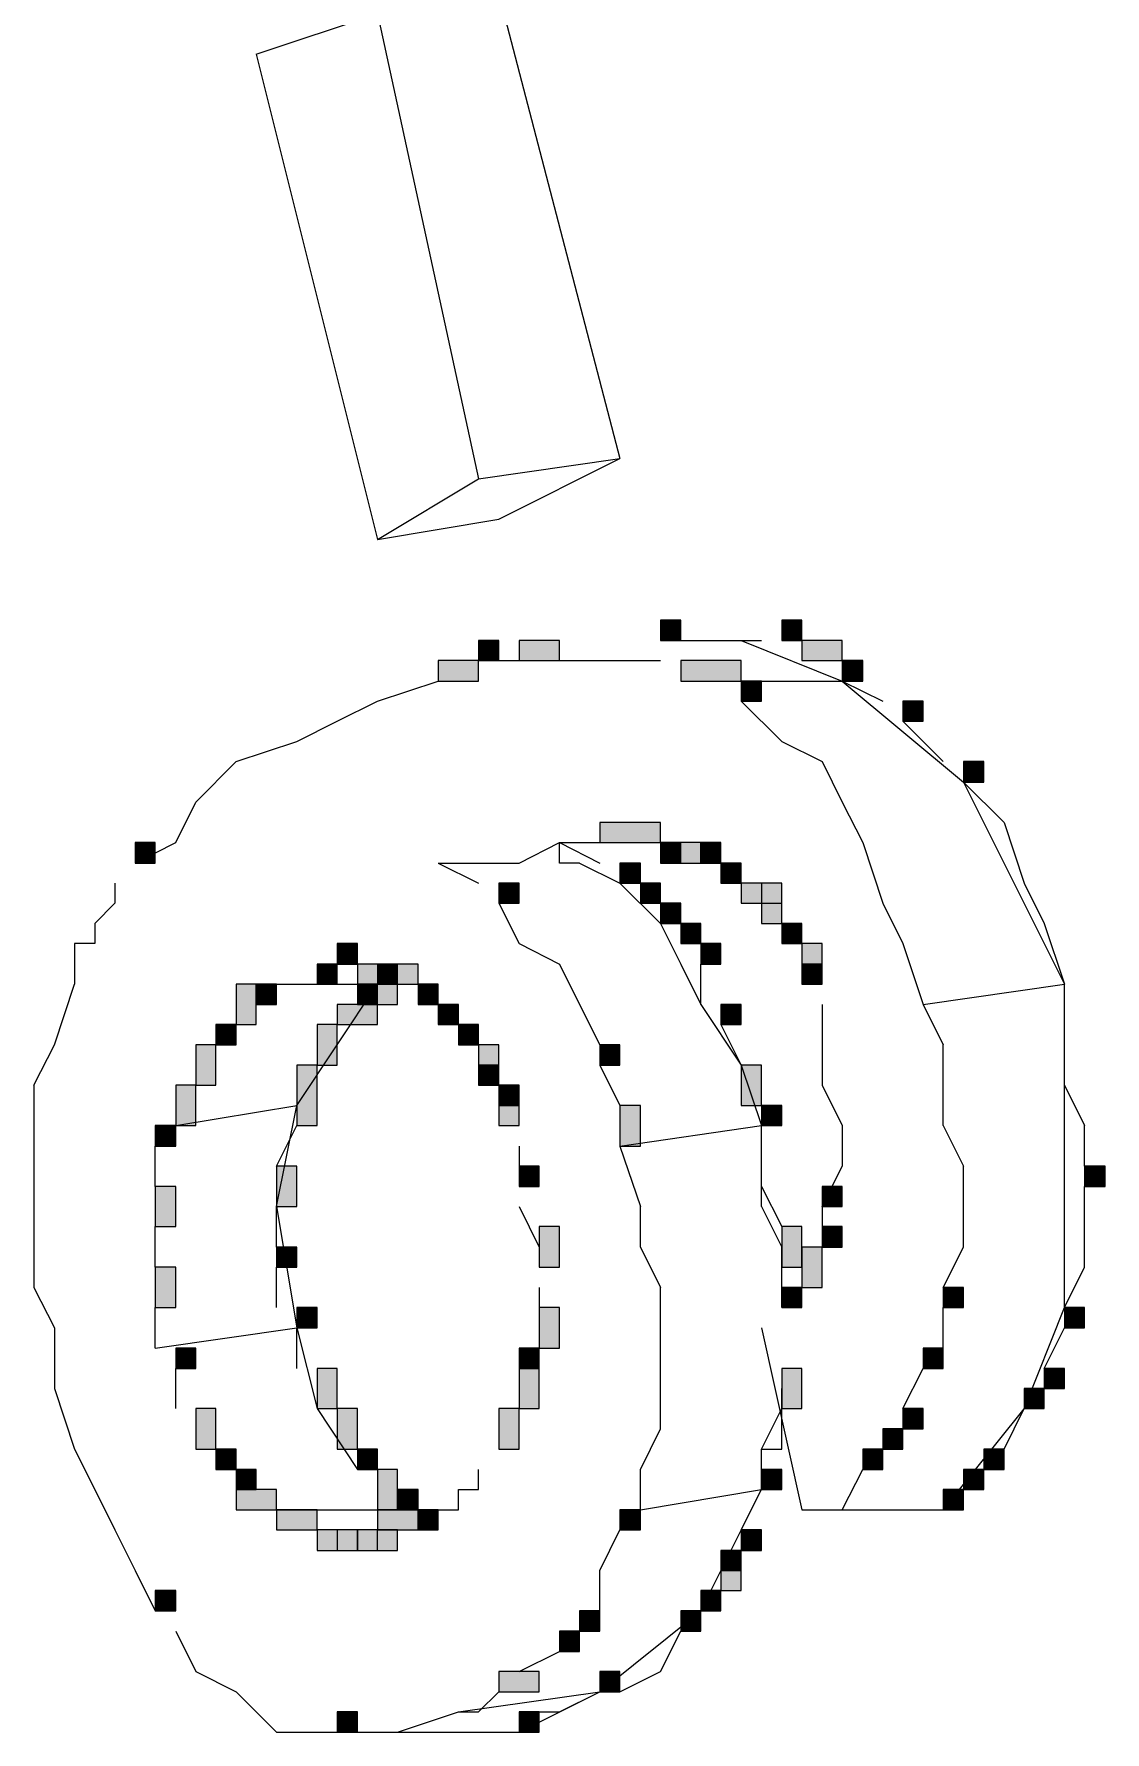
# Model space of a CAD drawing. Header units: inches. Extents: x 11 to 682, y 148 to 1119.
# Drawn here: x 605.52 to 608.7, y 363.48 to 368.52 of the extents above; entities that cross this region are included whole.
import ezdxf

# ---------------------------------------------------------------- set-up
doc = ezdxf.new("R2010")
doc.units = ezdxf.units.IN
doc.header["$MEASUREMENT"] = 0
doc.layers.add('图层 1', color=7, linetype='Continuous')

msp = doc.modelspace()

# ---------------------------------------------------------------- hatches: boundary and pattern name
at = {"layer": '图层 1', "true_color": 0xffffff}
h = msp.add_hatch(color=7, dxfattribs=at)
h.dxf.hatch_style = 2
h.paths.add_polyline_path([(607.3799, 366.7197), (607.4404, 366.7197), (607.4404, 366.7803), (607.3799, 366.7803)])
h = msp.add_hatch(color=7, dxfattribs=at)
h.dxf.hatch_style = 2
h.paths.add_polyline_path([(607.3799, 366.7197), (607.4404, 366.7197), (607.4404, 366.7803), (607.3799, 366.7803)])
h = msp.add_hatch(color=7, dxfattribs=at)
h.dxf.hatch_style = 2
h.paths.add_polyline_path([(607.3799, 366.7197), (607.4404, 366.7197), (607.4404, 366.7803), (607.3799, 366.7803)])
h = msp.add_hatch(color=7, dxfattribs=at)
h.dxf.hatch_style = 2
h.paths.add_polyline_path([(607.7402, 366.7197), (607.7998, 366.7197), (607.7998, 366.7803), (607.7402, 366.7803)])
h = msp.add_hatch(color=7, dxfattribs=at)
h.dxf.hatch_style = 2
h.paths.add_polyline_path([(606.8398, 366.6602), (606.9004, 366.6602), (606.9004, 366.7197), (606.8398, 366.7197)])
h = msp.add_hatch(color=7, dxfattribs=at)
h.dxf.hatch_style = 2
h.paths.add_polyline_path([(606.96, 366.6602), (607.0801, 366.6602), (607.0801, 366.7197), (606.96, 366.7197)])
h = msp.add_hatch(color=7, dxfattribs=at)
h.dxf.hatch_style = 2
h.paths.add_polyline_path([(607.7998, 366.6602), (607.9199, 366.6602), (607.9199, 366.7197), (607.7998, 366.7197)])
h = msp.add_hatch(color=7, dxfattribs=at)
h.dxf.hatch_style = 2
h.paths.add_polyline_path([(606.7197, 366.5996), (606.8398, 366.5996), (606.8398, 366.6602), (606.7197, 366.6602)])
h = msp.add_hatch(color=7, dxfattribs=at)
h.dxf.hatch_style = 2
h.paths.add_polyline_path([(607.4404, 366.5996), (607.6201, 366.5996), (607.6201, 366.6602), (607.4404, 366.6602)])
h = msp.add_hatch(color=7, dxfattribs=at)
h.dxf.hatch_style = 2
h.paths.add_polyline_path([(607.9199, 366.5996), (607.9805, 366.5996), (607.9805, 366.6602), (607.9199, 366.6602)])
h = msp.add_hatch(color=7, dxfattribs=at)
h.dxf.hatch_style = 2
h.paths.add_polyline_path([(607.6201, 366.54), (607.6797, 366.54), (607.6797, 366.5996), (607.6201, 366.5996)])
h = msp.add_hatch(color=7, dxfattribs=at)
h.dxf.hatch_style = 2
h.paths.add_polyline_path([(608.0996, 366.4805), (608.1602, 366.4805), (608.1602, 366.54), (608.0996, 366.54)])
h = msp.add_hatch(color=7, dxfattribs=at)
h.dxf.hatch_style = 2
h.paths.add_polyline_path([(608.2803, 366.2998), (608.3398, 366.2998), (608.3398, 366.3604), (608.2803, 366.3604)])
h = msp.add_hatch(color=7, dxfattribs=at)
h.dxf.hatch_style = 2
h.paths.add_polyline_path([(607.2002, 366.1201), (607.3799, 366.1201), (607.3799, 366.1797), (607.2002, 366.1797)])
h = msp.add_hatch(color=7, dxfattribs=at)
h.dxf.hatch_style = 2
h.paths.add_polyline_path([(605.8203, 366.0596), (605.8799, 366.0596), (605.8799, 366.1201), (605.8203, 366.1201)])
h = msp.add_hatch(color=7, dxfattribs=at)
h.dxf.hatch_style = 2
h.paths.add_polyline_path([(607.3799, 366.0596), (607.4404, 366.0596), (607.4404, 366.1201), (607.3799, 366.1201)])
h = msp.add_hatch(color=7, dxfattribs=at)
h.dxf.hatch_style = 2
h.paths.add_polyline_path([(607.3799, 366.0596), (607.5, 366.0596), (607.5, 366.1201), (607.3799, 366.1201)])
h = msp.add_hatch(color=7, dxfattribs=at)
h.dxf.hatch_style = 2
h.paths.add_polyline_path([(607.5, 366.0596), (607.5596, 366.0596), (607.5596, 366.1201), (607.5, 366.1201)])
h = msp.add_hatch(color=7, dxfattribs=at)
h.dxf.hatch_style = 2
h.paths.add_polyline_path([(607.2598, 366), (607.3203, 366), (607.3203, 366.0596), (607.2598, 366.0596)])
h = msp.add_hatch(color=7, dxfattribs=at)
h.dxf.hatch_style = 2
h.paths.add_polyline_path([(607.5596, 366), (607.6201, 366), (607.6201, 366.0596), (607.5596, 366.0596)])
h = msp.add_hatch(color=7, dxfattribs=at)
h.dxf.hatch_style = 2
h.paths.add_polyline_path([(606.9004, 365.9404), (606.96, 365.9404), (606.96, 366), (606.9004, 366)])
h = msp.add_hatch(color=7, dxfattribs=at)
h.dxf.hatch_style = 2
h.paths.add_polyline_path([(607.3203, 365.9404), (607.3799, 365.9404), (607.3799, 366), (607.3203, 366)])
h = msp.add_hatch(color=7, dxfattribs=at)
h.dxf.hatch_style = 2
h.paths.add_polyline_path([(607.3203, 365.9404), (607.3799, 365.9404), (607.3799, 366), (607.3203, 366)])
h = msp.add_hatch(color=7, dxfattribs=at)
h.dxf.hatch_style = 2
h.paths.add_polyline_path([(607.6201, 365.9404), (607.7402, 365.9404), (607.7402, 366), (607.6201, 366)])
h = msp.add_hatch(color=7, dxfattribs=at)
h.dxf.hatch_style = 2
h.paths.add_polyline_path([(607.6797, 365.8799), (607.7402, 365.8799), (607.7402, 366), (607.6797, 366)])
h = msp.add_hatch(color=7, dxfattribs=at)
h.dxf.hatch_style = 2
h.paths.add_polyline_path([(607.3799, 365.8799), (607.4404, 365.8799), (607.4404, 365.9404), (607.3799, 365.9404)])
h = msp.add_hatch(color=7, dxfattribs=at)
h.dxf.hatch_style = 2
h.paths.add_polyline_path([(607.4404, 365.8203), (607.5, 365.8203), (607.5, 365.8799), (607.4404, 365.8799)])
h = msp.add_hatch(color=7, dxfattribs=at)
h.dxf.hatch_style = 2
h.paths.add_polyline_path([(607.7402, 365.8203), (607.7998, 365.8203), (607.7998, 365.8799), (607.7402, 365.8799)])
h = msp.add_hatch(color=7, dxfattribs=at)
h.dxf.hatch_style = 2
h.paths.add_polyline_path([(607.7402, 365.8203), (607.7998, 365.8203), (607.7998, 365.8799), (607.7402, 365.8799)])
h = msp.add_hatch(color=7, dxfattribs=at)
h.dxf.hatch_style = 2
h.paths.add_polyline_path([(606.4199, 365.7598), (606.4805, 365.7598), (606.4805, 365.8203), (606.4199, 365.8203)])
h = msp.add_hatch(color=7, dxfattribs=at)
h.dxf.hatch_style = 2
h.paths.add_polyline_path([(607.5, 365.7598), (607.5596, 365.7598), (607.5596, 365.8203), (607.5, 365.8203)])
h = msp.add_hatch(color=7, dxfattribs=at)
h.dxf.hatch_style = 2
h.paths.add_polyline_path([(607.7998, 365.7002), (607.8604, 365.7002), (607.8604, 365.8203), (607.7998, 365.8203)])
h = msp.add_hatch(color=7, dxfattribs=at)
h.dxf.hatch_style = 2
h.paths.add_polyline_path([(606.3604, 365.7002), (606.4199, 365.7002), (606.4199, 365.7598), (606.3604, 365.7598)])
h = msp.add_hatch(color=7, dxfattribs=at)
h.dxf.hatch_style = 2
h.paths.add_polyline_path([(606.4805, 365.7002), (606.6602, 365.7002), (606.6602, 365.7598), (606.4805, 365.7598)])
h = msp.add_hatch(color=7, dxfattribs=at)
h.dxf.hatch_style = 2
h.paths.add_polyline_path([(606.54, 365.7002), (606.5996, 365.7002), (606.5996, 365.7598), (606.54, 365.7598)])
h = msp.add_hatch(color=7, dxfattribs=at)
h.dxf.hatch_style = 2
h.paths.add_polyline_path([(607.7998, 365.7002), (607.8604, 365.7002), (607.8604, 365.7598), (607.7998, 365.7598)])
h = msp.add_hatch(color=7, dxfattribs=at)
h.dxf.hatch_style = 2
h.paths.add_polyline_path([(606.1201, 365.5801), (606.1797, 365.5801), (606.1797, 365.7002), (606.1201, 365.7002)])
h = msp.add_hatch(color=7, dxfattribs=at)
h.dxf.hatch_style = 2
h.paths.add_polyline_path([(606.1797, 365.6396), (606.2402, 365.6396), (606.2402, 365.7002), (606.1797, 365.7002)])
h = msp.add_hatch(color=7, dxfattribs=at)
h.dxf.hatch_style = 2
h.paths.add_polyline_path([(606.4805, 365.6396), (606.54, 365.6396), (606.54, 365.7002), (606.4805, 365.7002)])
h = msp.add_hatch(color=7, dxfattribs=at)
h.dxf.hatch_style = 2
h.paths.add_polyline_path([(606.4805, 365.6396), (606.5996, 365.6396), (606.5996, 365.7002), (606.4805, 365.7002)])
h = msp.add_hatch(color=7, dxfattribs=at)
h.dxf.hatch_style = 2
h.paths.add_polyline_path([(606.6602, 365.6396), (606.7197, 365.6396), (606.7197, 365.7002), (606.6602, 365.7002)])
h = msp.add_hatch(color=7, dxfattribs=at)
h.dxf.hatch_style = 2
h.paths.add_polyline_path([(606.6602, 365.6396), (606.7197, 365.6396), (606.7197, 365.7002), (606.6602, 365.7002)])
h = msp.add_hatch(color=7, dxfattribs=at)
h.dxf.hatch_style = 2
h.paths.add_polyline_path([(606.4199, 365.5801), (606.54, 365.5801), (606.54, 365.6396), (606.4199, 365.6396)])
h = msp.add_hatch(color=7, dxfattribs=at)
h.dxf.hatch_style = 2
h.paths.add_polyline_path([(606.7197, 365.5801), (606.7803, 365.5801), (606.7803, 365.6396), (606.7197, 365.6396)])
h = msp.add_hatch(color=7, dxfattribs=at)
h.dxf.hatch_style = 2
h.paths.add_polyline_path([(607.5596, 365.5801), (607.6201, 365.5801), (607.6201, 365.6396), (607.5596, 365.6396)])
h = msp.add_hatch(color=7, dxfattribs=at)
h.dxf.hatch_style = 2
h.paths.add_polyline_path([(607.5596, 365.5801), (607.6201, 365.5801), (607.6201, 365.6396), (607.5596, 365.6396)])
h = msp.add_hatch(color=7, dxfattribs=at)
h.dxf.hatch_style = 2
h.paths.add_polyline_path([(606.0596, 365.5195), (606.1201, 365.5195), (606.1201, 365.5801), (606.0596, 365.5801)])
h = msp.add_hatch(color=7, dxfattribs=at)
h.dxf.hatch_style = 2
h.paths.add_polyline_path([(606.3604, 365.46), (606.4199, 365.46), (606.4199, 365.5801), (606.3604, 365.5801)])
h = msp.add_hatch(color=7, dxfattribs=at)
h.dxf.hatch_style = 2
h.paths.add_polyline_path([(606.7803, 365.5195), (606.8398, 365.5195), (606.8398, 365.5801), (606.7803, 365.5801)])
h = msp.add_hatch(color=7, dxfattribs=at)
h.dxf.hatch_style = 2
h.paths.add_polyline_path([(606.7803, 365.5195), (606.8398, 365.5195), (606.8398, 365.5801), (606.7803, 365.5801)])
h = msp.add_hatch(color=7, dxfattribs=at)
h.dxf.hatch_style = 2
h.paths.add_polyline_path([(606.7803, 365.5195), (606.8398, 365.5195), (606.8398, 365.5801), (606.7803, 365.5801)])
h = msp.add_hatch(color=7, dxfattribs=at)
h.dxf.hatch_style = 2
h.paths.add_polyline_path([(606, 365.4004), (606.0596, 365.4004), (606.0596, 365.5195), (606, 365.5195)])
h = msp.add_hatch(color=7, dxfattribs=at)
h.dxf.hatch_style = 2
h.paths.add_polyline_path([(606.8398, 365.4004), (606.9004, 365.4004), (606.9004, 365.5195), (606.8398, 365.5195)])
h = msp.add_hatch(color=7, dxfattribs=at)
h.dxf.hatch_style = 2
h.paths.add_polyline_path([(607.2002, 365.46), (607.2598, 365.46), (607.2598, 365.5195), (607.2002, 365.5195)])
h = msp.add_hatch(color=7, dxfattribs=at)
h.dxf.hatch_style = 2
h.paths.add_polyline_path([(606.2998, 365.2803), (606.3604, 365.2803), (606.3604, 365.46), (606.2998, 365.46)])
h = msp.add_hatch(color=7, dxfattribs=at)
h.dxf.hatch_style = 2
h.paths.add_polyline_path([(606.8398, 365.4004), (606.9004, 365.4004), (606.9004, 365.46), (606.8398, 365.46)])
h = msp.add_hatch(color=7, dxfattribs=at)
h.dxf.hatch_style = 2
h.paths.add_polyline_path([(607.6201, 365.3398), (607.6797, 365.3398), (607.6797, 365.46), (607.6201, 365.46)])
h = msp.add_hatch(color=7, dxfattribs=at)
h.dxf.hatch_style = 2
h.paths.add_polyline_path([(605.9404, 365.2803), (606, 365.2803), (606, 365.4004), (605.9404, 365.4004)])
h = msp.add_hatch(color=7, dxfattribs=at)
h.dxf.hatch_style = 2
h.paths.add_polyline_path([(606.9004, 365.3398), (606.96, 365.3398), (606.96, 365.4004), (606.9004, 365.4004)])
h = msp.add_hatch(color=7, dxfattribs=at)
h.dxf.hatch_style = 2
h.paths.add_polyline_path([(606.9004, 365.2803), (606.96, 365.2803), (606.96, 365.4004), (606.9004, 365.4004)])
h = msp.add_hatch(color=7, dxfattribs=at)
h.dxf.hatch_style = 2
h.paths.add_polyline_path([(607.2598, 365.2197), (607.3203, 365.2197), (607.3203, 365.3398), (607.2598, 365.3398)])
h = msp.add_hatch(color=7, dxfattribs=at)
h.dxf.hatch_style = 2
h.paths.add_polyline_path([(607.6797, 365.2803), (607.7402, 365.2803), (607.7402, 365.3398), (607.6797, 365.3398)])
h = msp.add_hatch(color=7, dxfattribs=at)
h.dxf.hatch_style = 2
h.paths.add_polyline_path([(605.8799, 365.2197), (605.9404, 365.2197), (605.9404, 365.2803), (605.8799, 365.2803)])
h = msp.add_hatch(color=7, dxfattribs=at)
h.dxf.hatch_style = 2
h.paths.add_polyline_path([(606.2402, 365.04), (606.2998, 365.04), (606.2998, 365.1602), (606.2402, 365.1602)])
h = msp.add_hatch(color=7, dxfattribs=at)
h.dxf.hatch_style = 2
h.paths.add_polyline_path([(606.96, 365.0996), (607.0195, 365.0996), (607.0195, 365.1602), (606.96, 365.1602)])
h = msp.add_hatch(color=7, dxfattribs=at)
h.dxf.hatch_style = 2
h.paths.add_polyline_path([(608.6396, 365.0996), (608.7002, 365.0996), (608.7002, 365.1602), (608.6396, 365.1602)])
h = msp.add_hatch(color=7, dxfattribs=at)
h.dxf.hatch_style = 2
h.paths.add_polyline_path([(605.8799, 364.9805), (605.9404, 364.9805), (605.9404, 365.0996), (605.8799, 365.0996)])
h = msp.add_hatch(color=7, dxfattribs=at)
h.dxf.hatch_style = 2
h.paths.add_polyline_path([(607.8604, 365.04), (607.9199, 365.04), (607.9199, 365.0996), (607.8604, 365.0996)])
h = msp.add_hatch(color=7, dxfattribs=at)
h.dxf.hatch_style = 2
h.paths.add_polyline_path([(607.8604, 365.04), (607.9199, 365.04), (607.9199, 365.0996), (607.8604, 365.0996)])
h = msp.add_hatch(color=7, dxfattribs=at)
h.dxf.hatch_style = 2
h.paths.add_polyline_path([(607.0195, 364.8604), (607.0801, 364.8604), (607.0801, 364.9805), (607.0195, 364.9805)])
h = msp.add_hatch(color=7, dxfattribs=at)
h.dxf.hatch_style = 2
h.paths.add_polyline_path([(607.7402, 364.8604), (607.7998, 364.8604), (607.7998, 364.9805), (607.7402, 364.9805)])
h = msp.add_hatch(color=7, dxfattribs=at)
h.dxf.hatch_style = 2
h.paths.add_polyline_path([(607.8604, 364.9199), (607.9199, 364.9199), (607.9199, 364.9805), (607.8604, 364.9805)])
h = msp.add_hatch(color=7, dxfattribs=at)
h.dxf.hatch_style = 2
h.paths.add_polyline_path([(606.2402, 364.8604), (606.2998, 364.8604), (606.2998, 364.9199), (606.2402, 364.9199)])
h = msp.add_hatch(color=7, dxfattribs=at)
h.dxf.hatch_style = 2
h.paths.add_polyline_path([(607.7998, 364.7998), (607.8604, 364.7998), (607.8604, 364.9199), (607.7998, 364.9199)])
h = msp.add_hatch(color=7, dxfattribs=at)
h.dxf.hatch_style = 2
h.paths.add_polyline_path([(605.8799, 364.7402), (605.9404, 364.7402), (605.9404, 364.8604), (605.8799, 364.8604)])
h = msp.add_hatch(color=7, dxfattribs=at)
h.dxf.hatch_style = 2
h.paths.add_polyline_path([(607.7402, 364.7402), (607.7998, 364.7402), (607.7998, 364.7998), (607.7402, 364.7998)])
h = msp.add_hatch(color=7, dxfattribs=at)
h.dxf.hatch_style = 2
h.paths.add_polyline_path([(607.7402, 364.7402), (607.7998, 364.7402), (607.7998, 364.7998), (607.7402, 364.7998)])
h = msp.add_hatch(color=7, dxfattribs=at)
h.dxf.hatch_style = 2
h.paths.add_polyline_path([(608.2197, 364.7402), (608.2803, 364.7402), (608.2803, 364.7998), (608.2197, 364.7998)])
h = msp.add_hatch(color=7, dxfattribs=at)
h.dxf.hatch_style = 2
h.paths.add_polyline_path([(606.2998, 364.6797), (606.3604, 364.6797), (606.3604, 364.7402), (606.2998, 364.7402)])
h = msp.add_hatch(color=7, dxfattribs=at)
h.dxf.hatch_style = 2
h.paths.add_polyline_path([(607.0195, 364.6201), (607.0801, 364.6201), (607.0801, 364.7402), (607.0195, 364.7402)])
h = msp.add_hatch(color=7, dxfattribs=at)
h.dxf.hatch_style = 2
h.paths.add_polyline_path([(608.5801, 364.6797), (608.6396, 364.6797), (608.6396, 364.7402), (608.5801, 364.7402)])
h = msp.add_hatch(color=7, dxfattribs=at)
h.dxf.hatch_style = 2
h.paths.add_polyline_path([(605.9404, 364.5596), (606, 364.5596), (606, 364.6201), (605.9404, 364.6201)])
h = msp.add_hatch(color=7, dxfattribs=at)
h.dxf.hatch_style = 2
h.paths.add_polyline_path([(606.96, 364.5596), (607.0195, 364.5596), (607.0195, 364.6201), (606.96, 364.6201)])
h = msp.add_hatch(color=7, dxfattribs=at)
h.dxf.hatch_style = 2
h.paths.add_polyline_path([(608.1602, 364.5596), (608.2197, 364.5596), (608.2197, 364.6201), (608.1602, 364.6201)])
h = msp.add_hatch(color=7, dxfattribs=at)
h.dxf.hatch_style = 2
h.paths.add_polyline_path([(606.3604, 364.4404), (606.4199, 364.4404), (606.4199, 364.5596), (606.3604, 364.5596)])
h = msp.add_hatch(color=7, dxfattribs=at)
h.dxf.hatch_style = 2
h.paths.add_polyline_path([(606.96, 364.4404), (607.0195, 364.4404), (607.0195, 364.5596), (606.96, 364.5596)])
h = msp.add_hatch(color=7, dxfattribs=at)
h.dxf.hatch_style = 2
h.paths.add_polyline_path([(607.7402, 364.4404), (607.7998, 364.4404), (607.7998, 364.5596), (607.7402, 364.5596)])
h = msp.add_hatch(color=7, dxfattribs=at)
h.dxf.hatch_style = 2
h.paths.add_polyline_path([(608.5195, 364.5), (608.5801, 364.5), (608.5801, 364.5596), (608.5195, 364.5596)])
h = msp.add_hatch(color=7, dxfattribs=at)
h.dxf.hatch_style = 2
h.paths.add_polyline_path([(608.46, 364.4404), (608.5195, 364.4404), (608.5195, 364.5), (608.46, 364.5)])
h = msp.add_hatch(color=7, dxfattribs=at)
h.dxf.hatch_style = 2
h.paths.add_polyline_path([(606, 364.3203), (606.0596, 364.3203), (606.0596, 364.4404), (606, 364.4404)])
h = msp.add_hatch(color=7, dxfattribs=at)
h.dxf.hatch_style = 2
h.paths.add_polyline_path([(606.4199, 364.3203), (606.4805, 364.3203), (606.4805, 364.4404), (606.4199, 364.4404)])
h = msp.add_hatch(color=7, dxfattribs=at)
h.dxf.hatch_style = 2
h.paths.add_polyline_path([(606.9004, 364.3203), (606.96, 364.3203), (606.96, 364.4404), (606.9004, 364.4404)])
h = msp.add_hatch(color=7, dxfattribs=at)
h.dxf.hatch_style = 2
h.paths.add_polyline_path([(608.0996, 364.3799), (608.1602, 364.3799), (608.1602, 364.4404), (608.0996, 364.4404)])
h = msp.add_hatch(color=7, dxfattribs=at)
h.dxf.hatch_style = 2
h.paths.add_polyline_path([(608.04, 364.3203), (608.0996, 364.3203), (608.0996, 364.3799), (608.04, 364.3799)])
h = msp.add_hatch(color=7, dxfattribs=at)
h.dxf.hatch_style = 2
h.paths.add_polyline_path([(606.0596, 364.2598), (606.1201, 364.2598), (606.1201, 364.3203), (606.0596, 364.3203)])
h = msp.add_hatch(color=7, dxfattribs=at)
h.dxf.hatch_style = 2
h.paths.add_polyline_path([(606.4805, 364.2598), (606.54, 364.2598), (606.54, 364.3203), (606.4805, 364.3203)])
h = msp.add_hatch(color=7, dxfattribs=at)
h.dxf.hatch_style = 2
h.paths.add_polyline_path([(607.9805, 364.2598), (608.04, 364.2598), (608.04, 364.3203), (607.9805, 364.3203)])
h = msp.add_hatch(color=7, dxfattribs=at)
h.dxf.hatch_style = 2
h.paths.add_polyline_path([(608.3398, 364.2598), (608.4004, 364.2598), (608.4004, 364.3203), (608.3398, 364.3203)])
h = msp.add_hatch(color=7, dxfattribs=at)
h.dxf.hatch_style = 2
h.paths.add_polyline_path([(606.1201, 364.2002), (606.1797, 364.2002), (606.1797, 364.2598), (606.1201, 364.2598)])
h = msp.add_hatch(color=7, dxfattribs=at)
h.dxf.hatch_style = 2
h.paths.add_polyline_path([(606.54, 364.1396), (606.5996, 364.1396), (606.5996, 364.2598), (606.54, 364.2598)])
h = msp.add_hatch(color=7, dxfattribs=at)
h.dxf.hatch_style = 2
h.paths.add_polyline_path([(606.54, 364.1396), (606.5996, 364.1396), (606.5996, 364.2598), (606.54, 364.2598)])
h = msp.add_hatch(color=7, dxfattribs=at)
h.dxf.hatch_style = 2
h.paths.add_polyline_path([(607.6797, 364.2002), (607.7402, 364.2002), (607.7402, 364.2598), (607.6797, 364.2598)])
h = msp.add_hatch(color=7, dxfattribs=at)
h.dxf.hatch_style = 2
h.paths.add_polyline_path([(608.2803, 364.2002), (608.3398, 364.2002), (608.3398, 364.2598), (608.2803, 364.2598)])
h = msp.add_hatch(color=7, dxfattribs=at)
h.dxf.hatch_style = 2
h.paths.add_polyline_path([(606.1201, 364.1396), (606.2402, 364.1396), (606.2402, 364.2002), (606.1201, 364.2002)])
h = msp.add_hatch(color=7, dxfattribs=at)
h.dxf.hatch_style = 2
h.paths.add_polyline_path([(606.5996, 364.1396), (606.6602, 364.1396), (606.6602, 364.2002), (606.5996, 364.2002)])
h = msp.add_hatch(color=7, dxfattribs=at)
h.dxf.hatch_style = 2
h.paths.add_polyline_path([(608.2197, 364.1396), (608.2803, 364.1396), (608.2803, 364.2002), (608.2197, 364.2002)])
h = msp.add_hatch(color=7, dxfattribs=at)
h.dxf.hatch_style = 2
h.paths.add_polyline_path([(606.2402, 364.0801), (606.3604, 364.0801), (606.3604, 364.1396), (606.2402, 364.1396)])
h = msp.add_hatch(color=7, dxfattribs=at)
h.dxf.hatch_style = 2
h.paths.add_polyline_path([(606.54, 364.0801), (606.6602, 364.0801), (606.6602, 364.1396), (606.54, 364.1396)])
h = msp.add_hatch(color=7, dxfattribs=at)
h.dxf.hatch_style = 2
h.paths.add_polyline_path([(606.6602, 364.0801), (606.7197, 364.0801), (606.7197, 364.1396), (606.6602, 364.1396)])
h = msp.add_hatch(color=7, dxfattribs=at)
h.dxf.hatch_style = 2
h.paths.add_polyline_path([(607.2598, 364.0801), (607.3203, 364.0801), (607.3203, 364.1396), (607.2598, 364.1396)])
h = msp.add_hatch(color=7, dxfattribs=at)
h.dxf.hatch_style = 2
h.paths.add_polyline_path([(606.3604, 364.0195), (606.4805, 364.0195), (606.4805, 364.0801), (606.3604, 364.0801)])
h = msp.add_hatch(color=7, dxfattribs=at)
h.dxf.hatch_style = 2
h.paths.add_polyline_path([(606.4199, 364.0195), (606.54, 364.0195), (606.54, 364.0801), (606.4199, 364.0801)])
h = msp.add_hatch(color=7, dxfattribs=at)
h.dxf.hatch_style = 2
h.paths.add_polyline_path([(606.4805, 364.0195), (606.5996, 364.0195), (606.5996, 364.0801), (606.4805, 364.0801)])
h = msp.add_hatch(color=7, dxfattribs=at)
h.dxf.hatch_style = 2
h.paths.add_polyline_path([(607.6201, 364.0195), (607.6797, 364.0195), (607.6797, 364.0801), (607.6201, 364.0801)])
h = msp.add_hatch(color=7, dxfattribs=at)
h.dxf.hatch_style = 2
h.paths.add_polyline_path([(607.5596, 363.9004), (607.6201, 363.9004), (607.6201, 364.0195), (607.5596, 364.0195)])
h = msp.add_hatch(color=7, dxfattribs=at)
h.dxf.hatch_style = 2
h.paths.add_polyline_path([(607.5596, 363.96), (607.6201, 363.96), (607.6201, 364.0195), (607.5596, 364.0195)])
h = msp.add_hatch(color=7, dxfattribs=at)
h.dxf.hatch_style = 2
h.paths.add_polyline_path([(605.8799, 363.8398), (605.9404, 363.8398), (605.9404, 363.9004), (605.8799, 363.9004)])
h = msp.add_hatch(color=7, dxfattribs=at)
h.dxf.hatch_style = 2
h.paths.add_polyline_path([(607.5, 363.8398), (607.5596, 363.8398), (607.5596, 363.9004), (607.5, 363.9004)])
h = msp.add_hatch(color=7, dxfattribs=at)
h.dxf.hatch_style = 2
h.paths.add_polyline_path([(607.1396, 363.7803), (607.2002, 363.7803), (607.2002, 363.8398), (607.1396, 363.8398)])
h = msp.add_hatch(color=7, dxfattribs=at)
h.dxf.hatch_style = 2
h.paths.add_polyline_path([(607.4404, 363.7803), (607.5, 363.7803), (607.5, 363.8398), (607.4404, 363.8398)])
h = msp.add_hatch(color=7, dxfattribs=at)
h.dxf.hatch_style = 2
h.paths.add_polyline_path([(607.0801, 363.7197), (607.1396, 363.7197), (607.1396, 363.7803), (607.0801, 363.7803)])
h = msp.add_hatch(color=7, dxfattribs=at)
h.dxf.hatch_style = 2
h.paths.add_polyline_path([(606.9004, 363.5996), (607.0195, 363.5996), (607.0195, 363.6602), (606.9004, 363.6602)])
h = msp.add_hatch(color=7, dxfattribs=at)
h.dxf.hatch_style = 2
h.paths.add_polyline_path([(607.2002, 363.5996), (607.2598, 363.5996), (607.2598, 363.6602), (607.2002, 363.6602)])
h = msp.add_hatch(color=7, dxfattribs=at)
h.dxf.hatch_style = 2
h.paths.add_polyline_path([(606.4199, 363.4805), (606.4805, 363.4805), (606.4805, 363.54), (606.4199, 363.54)])
h = msp.add_hatch(color=7, dxfattribs=at)
h.dxf.hatch_style = 2
h.paths.add_polyline_path([(606.4199, 363.4805), (606.4805, 363.4805), (606.4805, 363.54), (606.4199, 363.54)])
h = msp.add_hatch(color=7, dxfattribs=at)
h.dxf.hatch_style = 2
h.paths.add_polyline_path([(606.96, 363.4805), (607.0195, 363.4805), (607.0195, 363.54), (606.96, 363.54)])

# ---------------------------------------------------------------- linework, layer by layer
at = {"layer": '图层 1', "color": 7, "lineweight": 18, "true_color": 0xffffff}
for points in [[(606.9004, 368.6396), (607.2598, 367.2598)], [(606.9004, 368.6396), (607.2598, 367.2598)], [(606.1797, 368.46), (606.54, 368.5801)], [(606.54, 368.5801), (606.8398, 367.2002)], [(606.1797, 368.46), (606.54, 367.0195)], [(606.8398, 367.2002), (607.2598, 367.2598)], [(606.9004, 367.0801), (607.2598, 367.2598)], [(606.9004, 367.0801), (607.2598, 367.2598)], [(606.54, 367.0195), (606.8398, 367.2002)], [(606.54, 367.0195), (606.9004, 367.0801)], [(607.3799, 366.7197), (607.6201, 366.7197)], [(607.3799, 366.7197), (607.5, 366.7197)], [(607.5, 366.7197), (607.6797, 366.7197)], [(607.6201, 366.7197), (607.9199, 366.5996)], [(606.8398, 366.6602), (606.96, 366.6602)], [(607.0195, 366.6602), (607.1396, 366.6602)], [(607.1396, 366.6602), (607.2598, 366.6602)], [(607.2598, 366.6602), (607.3799, 366.6602)], [(606.54, 366.54), (606.7197, 366.5996)], [(607.5605, 366.5996), (607.9199, 366.5996)], [(607.9199, 366.5996), (608.2803, 366.2998)], [(607.9199, 366.5996), (608.04, 366.54)], [(606.4199, 366.4805), (606.54, 366.54)], [(607.6201, 366.54), (607.7402, 366.4199)], [(606.2998, 366.4199), (606.4199, 366.4805)], [(608.0996, 366.4805), (608.2197, 366.3604)], [(606.1201, 366.3604), (606.2998, 366.4199)], [(607.7402, 366.4199), (607.8604, 366.3604)], [(606, 366.2402), (606.1201, 366.3604)], [(607.8604, 366.3604), (607.9199, 366.2402)], [(608.2803, 366.2998), (608.5801, 365.7002)], [(608.2803, 366.2998), (608.4004, 366.1797)], [(605.9404, 366.1201), (606, 366.2402)], [(607.9199, 366.2402), (607.9805, 366.1201)], [(608.4004, 366.1797), (608.46, 366)], [(605.8203, 366.0596), (605.9404, 366.1201)], [(606.96, 366.0596), (607.0801, 366.1201), (607.2002, 366.1201)], [(607.1396, 366.0596), (607.0801, 366.0596), (607.0801, 366.1201)], [(607.0801, 366.1201), (607.2002, 366.0596)], [(607.9805, 366.1201), (608.04, 365.9404)], [(606.7197, 366.0596), (606.96, 366.0596)], [(606.7197, 366.0596), (606.8398, 366)], [(607.1396, 366.0596), (607.2598, 366)], [(605.7598, 366), (605.7598, 365.9404), (605.7002, 365.8799), (605.7002, 365.8203), (605.6396, 365.8203), (605.6396, 365.7002)], [(607.2598, 366), (607.3799, 365.8799)], [(608.46, 366), (608.5195, 365.8799)], [(606.9004, 365.9404), (606.96, 365.8203)], [(608.04, 365.9404), (608.0996, 365.8203)], [(607.3799, 365.8799), (607.4404, 365.7598)], [(608.5195, 365.8799), (608.5801, 365.7002)], [(606.96, 365.8203), (607.0801, 365.7598)], [(608.0996, 365.8203), (608.1602, 365.6396)], [(607.0801, 365.7598), (607.1396, 365.6396)], [(607.4404, 365.7598), (607.5, 365.6396)], [(607.5, 365.6396), (607.5, 365.7598)], [(605.5801, 365.5195), (605.6396, 365.7002)], [(606.2402, 365.7002), (606.3604, 365.7002)], [(606.2998, 365.3398), (606.4199, 365.5195), (606.54, 365.7002)], [(606.3604, 365.7002), (606.4805, 365.7002)], [(606.5996, 365.7002), (606.54, 365.7002)], [(608.1602, 365.6396), (608.5801, 365.7002)], [(608.2197, 364.1396), (608.46, 364.4395), (608.5801, 364.7402), (608.5801, 365.7002)], [(608.5801, 365.4004), (608.5801, 365.5801), (608.5801, 365.7002)], [(607.1396, 365.6396), (607.2002, 365.5195)], [(607.5, 365.6396), (607.6201, 365.46)], [(607.8604, 365.6396), (607.8604, 365.5195)], [(608.1602, 365.6396), (608.2197, 365.5195)], [(607.5596, 365.5801), (607.6201, 365.46)], [(605.5195, 365.4004), (605.5801, 365.5195)], [(607.8604, 365.5195), (607.8604, 365.4004), (607.9199, 365.2803), (607.9199, 365.1602)], [(608.2197, 365.2803), (608.2197, 365.4004), (608.2197, 365.5195)], [(607.2002, 365.46), (607.2598, 365.3398)], [(607.6201, 365.46), (607.6797, 365.2803)], [(605.5195, 365.4004), (605.5195, 365.2803), (605.5195, 365.0996), (605.5195, 364.9805), (605.5195, 364.7998), (605.5801, 364.6797), (605.5801, 364.5)], [(608.5801, 365.4004), (608.6396, 365.2803)], [(605.9404, 365.2803), (606.2998, 365.3398)], [(606.2402, 365.04), (606.2998, 365.3398)], [(606.2402, 365.1602), (606.2998, 365.2803)], [(607.2598, 365.2197), (607.6797, 365.2803)], [(607.6797, 365.04), (607.6797, 365.2803)], [(607.6797, 365.0996), (607.6797, 365.2803)], [(608.2197, 365.2803), (608.2803, 365.1602)], [(608.6396, 365.1602), (608.6396, 365.2803)], [(605.8799, 365.0996), (605.8799, 365.2197)], [(606.96, 365.2197), (606.96, 365.0996)], [(607.2598, 365.2197), (607.3203, 365.04)], [(607.8604, 365.04), (607.9199, 365.1602)], [(608.2197, 364.7998), (608.2803, 364.9199), (608.2803, 365.04), (608.2803, 365.1602)], [(607.6797, 365.0996), (607.7402, 364.9805)], [(608.5801, 364.7402), (608.6396, 364.8604), (608.6396, 364.9805), (608.6396, 365.0996)], [(606.2402, 365.04), (606.2998, 364.6797)], [(606.2402, 364.9199), (606.2402, 365.04)], [(606.96, 365.04), (607.0195, 364.9199)], [(607.3203, 364.9199), (607.3203, 365.04)], [(607.6797, 365.04), (607.7402, 364.9199)], [(607.8604, 365.04), (607.8604, 364.9199)], [(605.8799, 364.8604), (605.8799, 364.9805)], [(607.3203, 364.9199), (607.3799, 364.7998)], [(607.7402, 364.7402), (607.7402, 364.9199)], [(606.2402, 364.7402), (606.2402, 364.8604)], [(607.7402, 364.7402), (607.7402, 364.8604)], [(607.0195, 364.7998), (607.0195, 364.6797)], [(607.3203, 364.1396), (607.3203, 364.2598), (607.3799, 364.3799), (607.3799, 364.5596), (607.3799, 364.6797), (607.3799, 364.7998)], [(605.8799, 364.6201), (605.8799, 364.7402)], [(608.2197, 364.6201), (608.2197, 364.7402)], [(605.8799, 364.6201), (606.2998, 364.6797)], [(606.2998, 364.6797), (606.3604, 364.4404)], [(606.2998, 364.5596), (606.2998, 364.6797)], [(607.6797, 364.6797), (607.7998, 364.1396)], [(608.5195, 364.5596), (608.5801, 364.6797)], [(605.9404, 364.4404), (605.9404, 364.5596)], [(608.0996, 364.4404), (608.1602, 364.5596)], [(605.5801, 364.5), (605.6396, 364.3203), (605.7002, 364.2002), (605.7598, 364.0801), (605.8203, 363.96), (605.8799, 363.8398)], [(607.6797, 364.3203), (607.7402, 364.3203), (607.7402, 364.5)], [(606.3604, 364.4404), (606.4805, 364.2598)], [(607.6201, 364.0801), (607.6797, 364.2002), (607.6797, 364.3203), (607.7402, 364.4404)], [(608.4004, 364.3203), (608.46, 364.4404)], [(607.6797, 364.2002), (607.6797, 364.3203)], [(606.4805, 364.2598), (606.4805, 364.2598)], [(606.6602, 364.0801), (606.6602, 364.1396), (606.7803, 364.1396), (606.7803, 364.2002), (606.8398, 364.2002), (606.8398, 364.2598)], [(607.7998, 364.1396), (607.9199, 364.1396), (607.9805, 364.2598)], [(607.2002, 363.5996), (607.5, 363.8398), (607.6797, 364.2002)], [(607.3203, 364.1396), (607.6797, 364.2002)], [(607.6797, 364.2002), (607.6797, 364.2002)], [(606.1797, 364.1396), (606.54, 364.1396)], [(606.54, 364.1396), (606.6602, 364.1396)], [(607.7998, 364.1396), (608.2197, 364.1396)], [(606.5996, 364.0801), (606.6602, 364.0801)], [(607.2002, 363.8398), (607.2002, 363.96), (607.2598, 364.0801)], [(605.9404, 363.7803), (606, 363.6602), (606.1201, 363.5996)], [(607.2598, 363.5996), (607.3799, 363.6602), (607.4404, 363.7803)], [(606.96, 363.6602), (607.0801, 363.7197)], [(606.1201, 363.5996), (606.2402, 363.4805), (606.4199, 363.4805)], [(606.7803, 363.54), (607.2002, 363.5996)], [(606.7803, 363.54), (606.8398, 363.54), (606.9004, 363.5996)], [(606.96, 363.54), (607.0801, 363.54), (607.2002, 363.5996)], [(606.96, 363.4805), (607.2002, 363.5996)], [(606.5996, 363.4805), (606.7803, 363.54)], [(606.4199, 363.4805), (606.54, 363.4805)], [(606.54, 363.4805), (606.5996, 363.4805)], [(606.5996, 363.4805), (606.96, 363.4805)]]:
    msp.add_lwpolyline(points, dxfattribs=at)
at = {"layer": '图层 1', "lineweight": 0}
for points in [[(607.3799, 366.7197), (607.4404, 366.7197), (607.4404, 366.7803), (607.3799, 366.7803), (607.3799, 366.7197)], [(607.3799, 366.7197), (607.4404, 366.7197), (607.4404, 366.7803), (607.3799, 366.7803), (607.3799, 366.7197)], [(607.3799, 366.7197), (607.4404, 366.7197), (607.4404, 366.7803), (607.3799, 366.7803), (607.3799, 366.7197)], [(607.7402, 366.7197), (607.7998, 366.7197), (607.7998, 366.7803), (607.7402, 366.7803), (607.7402, 366.7197)], [(606.8398, 366.6602), (606.9004, 366.6602), (606.9004, 366.7197), (606.8398, 366.7197), (606.8398, 366.6602)], [(606.96, 366.6602), (607.0801, 366.6602), (607.0801, 366.7197), (606.96, 366.7197), (606.96, 366.6602)], [(607.7998, 366.6602), (607.9199, 366.6602), (607.9199, 366.7197), (607.7998, 366.7197), (607.7998, 366.6602)], [(606.7197, 366.5996), (606.8398, 366.5996), (606.8398, 366.6602), (606.7197, 366.6602), (606.7197, 366.5996)], [(607.4404, 366.5996), (607.6201, 366.5996), (607.6201, 366.6602), (607.4404, 366.6602), (607.4404, 366.5996)], [(607.9199, 366.5996), (607.9805, 366.5996), (607.9805, 366.6602), (607.9199, 366.6602), (607.9199, 366.5996)], [(607.6201, 366.54), (607.6797, 366.54), (607.6797, 366.5996), (607.6201, 366.5996), (607.6201, 366.54)], [(608.0996, 366.4805), (608.1602, 366.4805), (608.1602, 366.54), (608.0996, 366.54), (608.0996, 366.4805)], [(608.2803, 366.2998), (608.3398, 366.2998), (608.3398, 366.3604), (608.2803, 366.3604), (608.2803, 366.2998)], [(607.2002, 366.1201), (607.3799, 366.1201), (607.3799, 366.1797), (607.2002, 366.1797), (607.2002, 366.1201)], [(605.8203, 366.0596), (605.8799, 366.0596), (605.8799, 366.1201), (605.8203, 366.1201), (605.8203, 366.0596)], [(607.3799, 366.0596), (607.4404, 366.0596), (607.4404, 366.1201), (607.3799, 366.1201), (607.3799, 366.0596)], [(607.3799, 366.0596), (607.5, 366.0596), (607.5, 366.1201), (607.3799, 366.1201), (607.3799, 366.0596)], [(607.5, 366.0596), (607.5596, 366.0596), (607.5596, 366.1201), (607.5, 366.1201), (607.5, 366.0596)], [(607.2598, 366), (607.3203, 366), (607.3203, 366.0596), (607.2598, 366.0596), (607.2598, 366)], [(607.5596, 366), (607.6201, 366), (607.6201, 366.0596), (607.5596, 366.0596), (607.5596, 366)], [(606.9004, 365.9404), (606.96, 365.9404), (606.96, 366), (606.9004, 366), (606.9004, 365.9404)], [(607.3203, 365.9404), (607.3799, 365.9404), (607.3799, 366), (607.3203, 366), (607.3203, 365.9404)], [(607.3203, 365.9404), (607.3799, 365.9404), (607.3799, 366), (607.3203, 366), (607.3203, 365.9404)], [(607.6201, 365.9404), (607.7402, 365.9404), (607.7402, 366), (607.6201, 366), (607.6201, 365.9404)], [(607.6797, 365.8799), (607.7402, 365.8799), (607.7402, 366), (607.6797, 366), (607.6797, 365.8799)], [(607.3799, 365.8799), (607.4404, 365.8799), (607.4404, 365.9404), (607.3799, 365.9404), (607.3799, 365.8799)], [(607.4404, 365.8203), (607.5, 365.8203), (607.5, 365.8799), (607.4404, 365.8799), (607.4404, 365.8203)], [(607.7402, 365.8203), (607.7998, 365.8203), (607.7998, 365.8799), (607.7402, 365.8799), (607.7402, 365.8203)], [(607.7402, 365.8203), (607.7998, 365.8203), (607.7998, 365.8799), (607.7402, 365.8799), (607.7402, 365.8203)], [(606.4199, 365.7598), (606.4805, 365.7598), (606.4805, 365.8203), (606.4199, 365.8203), (606.4199, 365.7598)], [(607.5, 365.7598), (607.5596, 365.7598), (607.5596, 365.8203), (607.5, 365.8203), (607.5, 365.7598)], [(607.7998, 365.7002), (607.8604, 365.7002), (607.8604, 365.8203), (607.7998, 365.8203), (607.7998, 365.7002)], [(606.3604, 365.7002), (606.4199, 365.7002), (606.4199, 365.7598), (606.3604, 365.7598), (606.3604, 365.7002)], [(606.4805, 365.7002), (606.6602, 365.7002), (606.6602, 365.7598), (606.4805, 365.7598), (606.4805, 365.7002)], [(606.54, 365.7002), (606.5996, 365.7002), (606.5996, 365.7598), (606.54, 365.7598), (606.54, 365.7002)], [(607.7998, 365.7002), (607.8604, 365.7002), (607.8604, 365.7598), (607.7998, 365.7598), (607.7998, 365.7002)], [(606.1201, 365.5801), (606.1797, 365.5801), (606.1797, 365.7002), (606.1201, 365.7002), (606.1201, 365.5801)], [(606.1797, 365.6396), (606.2402, 365.6396), (606.2402, 365.7002), (606.1797, 365.7002), (606.1797, 365.6396)], [(606.4805, 365.6396), (606.54, 365.6396), (606.54, 365.7002), (606.4805, 365.7002), (606.4805, 365.6396)], [(606.4805, 365.6396), (606.5996, 365.6396), (606.5996, 365.7002), (606.4805, 365.7002), (606.4805, 365.6396)], [(606.6602, 365.6396), (606.7197, 365.6396), (606.7197, 365.7002), (606.6602, 365.7002), (606.6602, 365.6396)], [(606.6602, 365.6396), (606.7197, 365.6396), (606.7197, 365.7002), (606.6602, 365.7002), (606.6602, 365.6396)], [(606.4199, 365.5801), (606.54, 365.5801), (606.54, 365.6396), (606.4199, 365.6396), (606.4199, 365.5801)], [(606.7197, 365.5801), (606.7803, 365.5801), (606.7803, 365.6396), (606.7197, 365.6396), (606.7197, 365.5801)], [(607.5596, 365.5801), (607.6201, 365.5801), (607.6201, 365.6396), (607.5596, 365.6396), (607.5596, 365.5801)], [(607.5596, 365.5801), (607.6201, 365.5801), (607.6201, 365.6396), (607.5596, 365.6396), (607.5596, 365.5801)], [(606.0596, 365.5195), (606.1201, 365.5195), (606.1201, 365.5801), (606.0596, 365.5801), (606.0596, 365.5195)], [(606.3604, 365.46), (606.4199, 365.46), (606.4199, 365.5801), (606.3604, 365.5801), (606.3604, 365.46)], [(606.7803, 365.5195), (606.8398, 365.5195), (606.8398, 365.5801), (606.7803, 365.5801), (606.7803, 365.5195)], [(606.7803, 365.5195), (606.8398, 365.5195), (606.8398, 365.5801), (606.7803, 365.5801), (606.7803, 365.5195)], [(606.7803, 365.5195), (606.8398, 365.5195), (606.8398, 365.5801), (606.7803, 365.5801), (606.7803, 365.5195)], [(606, 365.4004), (606.0596, 365.4004), (606.0596, 365.5195), (606, 365.5195), (606, 365.4004)], [(606.8398, 365.4004), (606.9004, 365.4004), (606.9004, 365.5195), (606.8398, 365.5195), (606.8398, 365.4004)], [(607.2002, 365.46), (607.2598, 365.46), (607.2598, 365.5195), (607.2002, 365.5195), (607.2002, 365.46)], [(606.2998, 365.2803), (606.3604, 365.2803), (606.3604, 365.46), (606.2998, 365.46), (606.2998, 365.2803)], [(606.8398, 365.4004), (606.9004, 365.4004), (606.9004, 365.46), (606.8398, 365.46), (606.8398, 365.4004)], [(607.6201, 365.3398), (607.6797, 365.3398), (607.6797, 365.46), (607.6201, 365.46), (607.6201, 365.3398)], [(605.9404, 365.2803), (606, 365.2803), (606, 365.4004), (605.9404, 365.4004), (605.9404, 365.2803)], [(606.9004, 365.3398), (606.96, 365.3398), (606.96, 365.4004), (606.9004, 365.4004), (606.9004, 365.3398)], [(606.9004, 365.2803), (606.96, 365.2803), (606.96, 365.4004), (606.9004, 365.4004), (606.9004, 365.2803)], [(607.2598, 365.2197), (607.3203, 365.2197), (607.3203, 365.3398), (607.2598, 365.3398), (607.2598, 365.2197)], [(607.6797, 365.2803), (607.7402, 365.2803), (607.7402, 365.3398), (607.6797, 365.3398), (607.6797, 365.2803)], [(605.8799, 365.2197), (605.9404, 365.2197), (605.9404, 365.2803), (605.8799, 365.2803), (605.8799, 365.2197)], [(606.2402, 365.04), (606.2998, 365.04), (606.2998, 365.1602), (606.2402, 365.1602), (606.2402, 365.04)], [(606.96, 365.0996), (607.0195, 365.0996), (607.0195, 365.1602), (606.96, 365.1602), (606.96, 365.0996)], [(608.6396, 365.0996), (608.7002, 365.0996), (608.7002, 365.1602), (608.6396, 365.1602), (608.6396, 365.0996)], [(605.8799, 364.9805), (605.9404, 364.9805), (605.9404, 365.0996), (605.8799, 365.0996), (605.8799, 364.9805)], [(607.8604, 365.04), (607.9199, 365.04), (607.9199, 365.0996), (607.8604, 365.0996), (607.8604, 365.04)], [(607.8604, 365.04), (607.9199, 365.04), (607.9199, 365.0996), (607.8604, 365.0996), (607.8604, 365.04)], [(607.0195, 364.8604), (607.0801, 364.8604), (607.0801, 364.9805), (607.0195, 364.9805), (607.0195, 364.8604)], [(607.7402, 364.8604), (607.7998, 364.8604), (607.7998, 364.9805), (607.7402, 364.9805), (607.7402, 364.8604)], [(607.8604, 364.9199), (607.9199, 364.9199), (607.9199, 364.9805), (607.8604, 364.9805), (607.8604, 364.9199)], [(606.2402, 364.8604), (606.2998, 364.8604), (606.2998, 364.9199), (606.2402, 364.9199), (606.2402, 364.8604)], [(607.7998, 364.7998), (607.8604, 364.7998), (607.8604, 364.9199), (607.7998, 364.9199), (607.7998, 364.7998)], [(605.8799, 364.7402), (605.9404, 364.7402), (605.9404, 364.8604), (605.8799, 364.8604), (605.8799, 364.7402)], [(607.7402, 364.7402), (607.7998, 364.7402), (607.7998, 364.7998), (607.7402, 364.7998), (607.7402, 364.7402)], [(607.7402, 364.7402), (607.7998, 364.7402), (607.7998, 364.7998), (607.7402, 364.7998), (607.7402, 364.7402)], [(608.2197, 364.7402), (608.2803, 364.7402), (608.2803, 364.7998), (608.2197, 364.7998), (608.2197, 364.7402)], [(606.2998, 364.6797), (606.3604, 364.6797), (606.3604, 364.7402), (606.2998, 364.7402), (606.2998, 364.6797)], [(607.0195, 364.6201), (607.0801, 364.6201), (607.0801, 364.7402), (607.0195, 364.7402), (607.0195, 364.6201)], [(608.5801, 364.6797), (608.6396, 364.6797), (608.6396, 364.7402), (608.5801, 364.7402), (608.5801, 364.6797)], [(605.9404, 364.5596), (606, 364.5596), (606, 364.6201), (605.9404, 364.6201), (605.9404, 364.5596)], [(606.96, 364.5596), (607.0195, 364.5596), (607.0195, 364.6201), (606.96, 364.6201), (606.96, 364.5596)], [(608.1602, 364.5596), (608.2197, 364.5596), (608.2197, 364.6201), (608.1602, 364.6201), (608.1602, 364.5596)], [(606.3604, 364.4404), (606.4199, 364.4404), (606.4199, 364.5596), (606.3604, 364.5596), (606.3604, 364.4404)], [(606.96, 364.4404), (607.0195, 364.4404), (607.0195, 364.5596), (606.96, 364.5596), (606.96, 364.4404)], [(607.7402, 364.4404), (607.7998, 364.4404), (607.7998, 364.5596), (607.7402, 364.5596), (607.7402, 364.4404)], [(608.5195, 364.5), (608.5801, 364.5), (608.5801, 364.5596), (608.5195, 364.5596), (608.5195, 364.5)], [(608.46, 364.4404), (608.5195, 364.4404), (608.5195, 364.5), (608.46, 364.5), (608.46, 364.4404)], [(606, 364.3203), (606.0596, 364.3203), (606.0596, 364.4404), (606, 364.4404), (606, 364.3203)], [(606.4199, 364.3203), (606.4805, 364.3203), (606.4805, 364.4404), (606.4199, 364.4404), (606.4199, 364.3203)], [(606.9004, 364.3203), (606.96, 364.3203), (606.96, 364.4404), (606.9004, 364.4404), (606.9004, 364.3203)], [(608.0996, 364.3799), (608.1602, 364.3799), (608.1602, 364.4404), (608.0996, 364.4404), (608.0996, 364.3799)], [(608.04, 364.3203), (608.0996, 364.3203), (608.0996, 364.3799), (608.04, 364.3799), (608.04, 364.3203)], [(606.0596, 364.2598), (606.1201, 364.2598), (606.1201, 364.3203), (606.0596, 364.3203), (606.0596, 364.2598)], [(606.4805, 364.2598), (606.54, 364.2598), (606.54, 364.3203), (606.4805, 364.3203), (606.4805, 364.2598)], [(607.9805, 364.2598), (608.04, 364.2598), (608.04, 364.3203), (607.9805, 364.3203), (607.9805, 364.2598)], [(608.3398, 364.2598), (608.4004, 364.2598), (608.4004, 364.3203), (608.3398, 364.3203), (608.3398, 364.2598)], [(606.1201, 364.2002), (606.1797, 364.2002), (606.1797, 364.2598), (606.1201, 364.2598), (606.1201, 364.2002)], [(606.54, 364.1396), (606.5996, 364.1396), (606.5996, 364.2598), (606.54, 364.2598), (606.54, 364.1396)], [(606.54, 364.1396), (606.5996, 364.1396), (606.5996, 364.2598), (606.54, 364.2598), (606.54, 364.1396)], [(607.6797, 364.2002), (607.7402, 364.2002), (607.7402, 364.2598), (607.6797, 364.2598), (607.6797, 364.2002)], [(608.2803, 364.2002), (608.3398, 364.2002), (608.3398, 364.2598), (608.2803, 364.2598), (608.2803, 364.2002)], [(606.1201, 364.1396), (606.2402, 364.1396), (606.2402, 364.2002), (606.1201, 364.2002), (606.1201, 364.1396)], [(606.5996, 364.1396), (606.6602, 364.1396), (606.6602, 364.2002), (606.5996, 364.2002), (606.5996, 364.1396)], [(608.2197, 364.1396), (608.2803, 364.1396), (608.2803, 364.2002), (608.2197, 364.2002), (608.2197, 364.1396)], [(606.2402, 364.0801), (606.3604, 364.0801), (606.3604, 364.1396), (606.2402, 364.1396), (606.2402, 364.0801)], [(606.54, 364.0801), (606.6602, 364.0801), (606.6602, 364.1396), (606.54, 364.1396), (606.54, 364.0801)], [(606.6602, 364.0801), (606.7197, 364.0801), (606.7197, 364.1396), (606.6602, 364.1396), (606.6602, 364.0801)], [(607.2598, 364.0801), (607.3203, 364.0801), (607.3203, 364.1396), (607.2598, 364.1396), (607.2598, 364.0801)], [(606.3604, 364.0195), (606.4805, 364.0195), (606.4805, 364.0801), (606.3604, 364.0801), (606.3604, 364.0195)], [(606.4199, 364.0195), (606.54, 364.0195), (606.54, 364.0801), (606.4199, 364.0801), (606.4199, 364.0195)], [(606.4805, 364.0195), (606.5996, 364.0195), (606.5996, 364.0801), (606.4805, 364.0801), (606.4805, 364.0195)], [(607.6201, 364.0195), (607.6797, 364.0195), (607.6797, 364.0801), (607.6201, 364.0801), (607.6201, 364.0195)], [(607.5596, 363.9004), (607.6201, 363.9004), (607.6201, 364.0195), (607.5596, 364.0195), (607.5596, 363.9004)], [(607.5596, 363.96), (607.6201, 363.96), (607.6201, 364.0195), (607.5596, 364.0195), (607.5596, 363.96)], [(605.8799, 363.8398), (605.9404, 363.8398), (605.9404, 363.9004), (605.8799, 363.9004), (605.8799, 363.8398)], [(607.5, 363.8398), (607.5596, 363.8398), (607.5596, 363.9004), (607.5, 363.9004), (607.5, 363.8398)], [(607.1396, 363.7803), (607.2002, 363.7803), (607.2002, 363.8398), (607.1396, 363.8398), (607.1396, 363.7803)], [(607.4404, 363.7803), (607.5, 363.7803), (607.5, 363.8398), (607.4404, 363.8398), (607.4404, 363.7803)], [(607.0801, 363.7197), (607.1396, 363.7197), (607.1396, 363.7803), (607.0801, 363.7803), (607.0801, 363.7197)], [(606.9004, 363.5996), (607.0195, 363.5996), (607.0195, 363.6602), (606.9004, 363.6602), (606.9004, 363.5996)], [(607.2002, 363.5996), (607.2598, 363.5996), (607.2598, 363.6602), (607.2002, 363.6602), (607.2002, 363.5996)], [(606.4199, 363.4805), (606.4805, 363.4805), (606.4805, 363.54), (606.4199, 363.54), (606.4199, 363.4805)], [(606.4199, 363.4805), (606.4805, 363.4805), (606.4805, 363.54), (606.4199, 363.54), (606.4199, 363.4805)], [(606.96, 363.4805), (607.0195, 363.4805), (607.0195, 363.54), (606.96, 363.54), (606.96, 363.4805)]]:
    msp.add_lwpolyline(points, dxfattribs=at)

doc.saveas('drawing.dxf')
